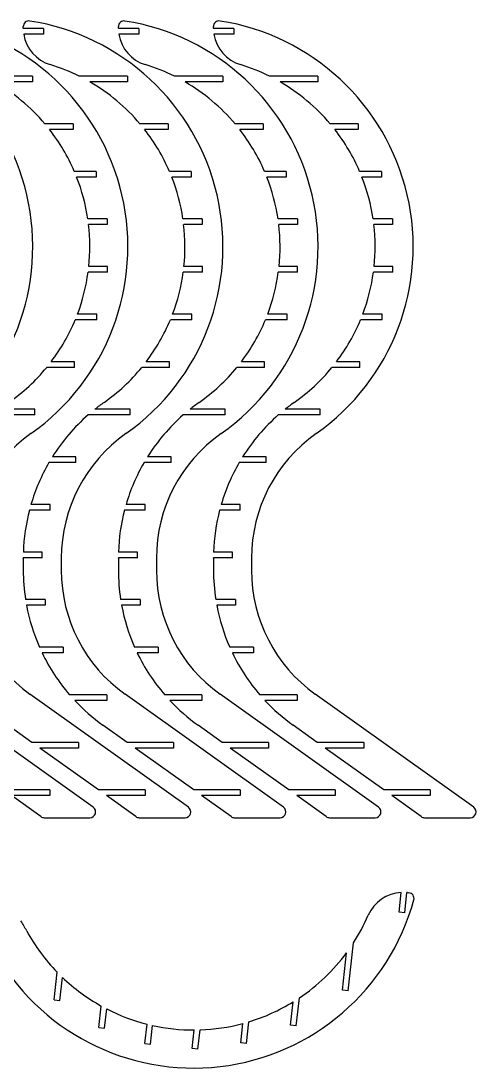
# Model space of a CAD drawing. Header units: millimetres. Extents: x -899 to 2374, y 2 to 721.
# Drawn here: x 35 to 274, y 171 to 721 of the extents above; entities that cross this region are included whole.
import ezdxf

# ---------------------------------------------------------------- set-up
doc = ezdxf.new("R2010")
doc.units = ezdxf.units.MM

msp = doc.modelspace()

# ---------------------------------------------------------------- linework, layer by layer
for p, q in [((36.01, 717.57), (36.01, 718.39)), ((36.01, 717.57), (36.01, 718.39)), ((46.69, 717.36), (36.01, 717.36)), ((46.69, 717.36), (36.01, 717.36)), ((46.69, 717.36), (46.69, 714.36)), ((46.69, 717.36), (46.69, 714.36)), ((86.01, 717.57), (86.01, 718.39)), ((86.01, 717.57), (86.01, 718.39)), ((96.69, 717.36), (86.01, 717.36)), ((96.69, 717.36), (86.01, 717.36)), ((96.69, 717.36), (96.69, 714.36)), ((96.69, 717.36), (96.69, 714.36)), ((136.01, 717.57), (136.01, 718.39)), ((136.01, 717.57), (136.01, 718.39)), ((146.69, 717.36), (136.01, 717.36)), ((146.69, 717.36), (136.01, 717.36)), ((146.69, 717.36), (146.69, 714.36)), ((146.69, 717.36), (146.69, 714.36)), ((46.69, 714.36), (36.27, 714.36)), ((46.69, 714.36), (36.27, 714.36)), ((96.69, 714.36), (86.27, 714.36)), ((96.69, 714.36), (86.27, 714.36)), ((146.69, 714.36), (136.27, 714.36)), ((146.69, 714.36), (136.27, 714.36)), ((40.87, 692.36), (15.47, 692.36)), ((40.87, 692.36), (15.47, 692.36)), ((40.87, 689.36), (21.06, 689.36)), ((40.87, 689.36), (21.06, 689.36)), ((40.87, 692.36), (40.87, 689.36)), ((40.87, 692.36), (40.87, 689.36)), ((90.87, 692.36), (65.47, 692.36)), ((90.87, 692.36), (65.47, 692.36)), ((90.87, 689.36), (71.06, 689.36)), ((90.87, 689.36), (71.06, 689.36)), ((90.87, 692.36), (90.87, 689.36)), ((90.87, 692.36), (90.87, 689.36)), ((140.87, 692.36), (115.47, 692.36)), ((140.87, 692.36), (115.47, 692.36)), ((140.87, 689.36), (121.06, 689.36)), ((140.87, 689.36), (121.06, 689.36)), ((140.87, 692.36), (140.87, 689.36)), ((140.87, 692.36), (140.87, 689.36)), ((190.87, 692.36), (165.47, 692.36)), ((190.87, 692.36), (165.47, 692.36)), ((190.87, 689.36), (171.06, 689.36)), ((190.87, 689.36), (171.06, 689.36)), ((190.87, 692.36), (190.87, 689.36)), ((190.87, 692.36), (190.87, 689.36)), ((62.16, 667.36), (47.37, 667.36)), ((62.16, 667.36), (47.37, 667.36)), ((62.16, 667.36), (62.16, 664.36)), ((62.16, 667.36), (62.16, 664.36)), ((112.16, 667.36), (97.37, 667.36)), ((112.16, 667.36), (97.37, 667.36)), ((112.16, 667.36), (112.16, 664.36)), ((112.16, 667.36), (112.16, 664.36)), ((162.16, 667.36), (147.37, 667.36)), ((162.16, 667.36), (147.37, 667.36)), ((162.16, 667.36), (162.16, 664.36)), ((162.16, 667.36), (162.16, 664.36)), ((212.16, 667.36), (197.37, 667.36)), ((212.16, 667.36), (197.37, 667.36)), ((212.16, 667.36), (212.16, 664.36)), ((212.16, 667.36), (212.16, 664.36)), ((62.16, 664.36), (49.81, 664.36)), ((62.16, 664.36), (49.81, 664.36)), ((112.16, 664.36), (99.81, 664.36)), ((112.16, 664.36), (99.81, 664.36)), ((162.16, 664.36), (149.81, 664.36)), ((162.16, 664.36), (149.81, 664.36)), ((212.16, 664.36), (199.81, 664.36)), ((212.16, 664.36), (199.81, 664.36)), ((74.3, 642.36), (62.85, 642.36)), ((74.3, 642.36), (62.85, 642.36)), ((74.3, 639.36), (64.08, 639.36)), ((74.3, 639.36), (64.08, 639.36)), ((74.3, 642.36), (74.3, 639.36)), ((74.3, 642.36), (74.3, 639.36)), ((124.3, 642.36), (112.85, 642.36)), ((124.3, 642.36), (112.85, 642.36)), ((124.3, 639.36), (114.08, 639.36)), ((124.3, 639.36), (114.08, 639.36)), ((124.3, 642.36), (124.3, 639.36)), ((124.3, 642.36), (124.3, 639.36)), ((174.3, 642.36), (162.85, 642.36)), ((174.3, 642.36), (162.85, 642.36)), ((174.3, 639.36), (164.08, 639.36)), ((174.3, 639.36), (164.08, 639.36)), ((174.3, 642.36), (174.3, 639.36)), ((174.3, 642.36), (174.3, 639.36)), ((224.3, 642.36), (212.85, 642.36)), ((224.3, 642.36), (212.85, 642.36)), ((224.3, 639.36), (214.08, 639.36)), ((224.3, 639.36), (214.08, 639.36)), ((224.3, 642.36), (224.3, 639.36)), ((224.3, 642.36), (224.3, 639.36)), ((80.12, 617.36), (69.94, 617.36)), ((80.12, 617.36), (69.94, 617.36)), ((80.12, 617.36), (80.12, 614.36)), ((80.12, 617.36), (80.12, 614.36)), ((130.12, 617.36), (119.94, 617.36)), ((130.12, 617.36), (119.94, 617.36)), ((130.12, 617.36), (130.12, 614.36)), ((130.12, 617.36), (130.12, 614.36)), ((180.12, 617.36), (169.94, 617.36)), ((180.12, 617.36), (169.94, 617.36)), ((180.12, 617.36), (180.12, 614.36)), ((180.12, 617.36), (180.12, 614.36)), ((230.12, 617.36), (219.94, 617.36)), ((230.12, 617.36), (219.94, 617.36)), ((230.12, 617.36), (230.12, 614.36)), ((230.12, 617.36), (230.12, 614.36)), ((80.12, 614.36), (70.34, 614.36)), ((80.12, 614.36), (70.34, 614.36)), ((130.12, 614.36), (120.34, 614.36)), ((130.12, 614.36), (120.34, 614.36)), ((180.12, 614.36), (170.34, 614.36)), ((180.12, 614.36), (170.34, 614.36)), ((230.12, 614.36), (220.34, 614.36)), ((230.12, 614.36), (220.34, 614.36)), ((80.26, 589.36), (70.1, 589.36)), ((80.26, 589.36), (70.1, 589.36)), ((80.26, 592.36), (70.46, 592.36)), ((80.26, 592.36), (70.46, 592.36)), ((80.26, 589.36), (80.26, 592.36)), ((80.26, 589.36), (80.26, 592.36)), ((130.26, 589.36), (120.1, 589.36)), ((130.26, 589.36), (120.1, 589.36)), ((130.26, 592.36), (120.46, 592.36)), ((130.26, 592.36), (120.46, 592.36)), ((130.26, 589.36), (130.26, 592.36)), ((130.26, 589.36), (130.26, 592.36)), ((180.26, 589.36), (170.1, 589.36)), ((180.26, 589.36), (170.1, 589.36)), ((180.26, 592.36), (170.46, 592.36)), ((180.26, 592.36), (170.46, 592.36)), ((180.26, 589.36), (180.26, 592.36)), ((180.26, 589.36), (180.26, 592.36)), ((230.26, 589.36), (220.1, 589.36)), ((230.26, 589.36), (220.1, 589.36)), ((230.26, 592.36), (220.46, 592.36)), ((230.26, 592.36), (220.46, 592.36)), ((230.26, 589.36), (230.26, 592.36)), ((230.26, 589.36), (230.26, 592.36)), ((74.69, 567.36), (64.52, 567.36)), ((74.69, 567.36), (64.52, 567.36)), ((74.69, 564.36), (74.69, 567.36)), ((74.69, 564.36), (74.69, 567.36)), ((124.69, 567.36), (114.52, 567.36)), ((124.69, 567.36), (114.52, 567.36)), ((124.69, 564.36), (124.69, 567.36)), ((124.69, 564.36), (124.69, 567.36)), ((174.69, 567.36), (164.52, 567.36)), ((174.69, 567.36), (164.52, 567.36)), ((174.69, 564.36), (174.69, 567.36)), ((174.69, 564.36), (174.69, 567.36)), ((224.69, 567.36), (214.52, 567.36)), ((224.69, 567.36), (214.52, 567.36)), ((224.69, 564.36), (224.69, 567.36)), ((224.69, 564.36), (224.69, 567.36)), ((74.69, 564.36), (63.33, 564.36)), ((74.69, 564.36), (63.33, 564.36)), ((124.69, 564.36), (113.33, 564.36)), ((124.69, 564.36), (113.33, 564.36)), ((174.69, 564.36), (163.33, 564.36)), ((174.69, 564.36), (163.33, 564.36)), ((224.69, 564.36), (213.33, 564.36)), ((224.69, 564.36), (213.33, 564.36)), ((62.88, 539.36), (48.32, 539.36)), ((62.88, 539.36), (48.32, 539.36)), ((62.88, 542.36), (50.69, 542.36)), ((62.88, 542.36), (50.69, 542.36)), ((62.88, 539.36), (62.88, 542.36)), ((62.88, 539.36), (62.88, 542.36)), ((112.88, 539.36), (98.32, 539.36)), ((112.88, 539.36), (98.32, 539.36)), ((112.88, 542.36), (100.69, 542.36)), ((112.88, 542.36), (100.69, 542.36)), ((112.88, 539.36), (112.88, 542.36)), ((112.88, 539.36), (112.88, 542.36)), ((162.88, 539.36), (148.32, 539.36)), ((162.88, 539.36), (148.32, 539.36)), ((162.88, 542.36), (150.69, 542.36)), ((162.88, 542.36), (150.69, 542.36)), ((162.88, 539.36), (162.88, 542.36)), ((162.88, 539.36), (162.88, 542.36)), ((212.88, 539.36), (198.32, 539.36)), ((212.88, 539.36), (198.32, 539.36)), ((212.88, 542.36), (200.69, 542.36)), ((212.88, 542.36), (200.69, 542.36)), ((212.88, 539.36), (212.88, 542.36)), ((212.88, 539.36), (212.88, 542.36)), ((42.13, 517.36), (23.68, 517.36)), ((42.13, 517.36), (23.68, 517.36)), ((42.13, 514.36), (42.13, 517.36)), ((42.13, 514.36), (42.13, 517.36)), ((92.13, 517.36), (73.68, 517.36)), ((92.13, 517.36), (73.68, 517.36)), ((92.13, 514.36), (92.13, 517.36)), ((92.13, 514.36), (92.13, 517.36)), ((142.13, 517.36), (123.68, 517.36)), ((142.13, 517.36), (123.68, 517.36)), ((142.13, 514.36), (142.13, 517.36)), ((142.13, 514.36), (142.13, 517.36)), ((192.13, 517.36), (173.68, 517.36)), ((192.13, 517.36), (173.68, 517.36)), ((192.13, 514.36), (192.13, 517.36)), ((192.13, 514.36), (192.13, 517.36)), ((42.13, 514.36), (20.1, 514.36)), ((42.13, 514.36), (20.1, 514.36)), ((92.13, 514.36), (70.1, 514.36)), ((92.13, 514.36), (70.1, 514.36)), ((142.13, 514.36), (120.1, 514.36)), ((142.13, 514.36), (120.1, 514.36)), ((192.13, 514.36), (170.1, 514.36)), ((192.13, 514.36), (170.1, 514.36)), ((63.72, 492.36), (51.34, 492.36)), ((63.72, 492.36), (51.34, 492.36)), ((63.72, 489.36), (63.72, 492.36)), ((63.72, 489.36), (63.72, 492.36)), ((113.72, 492.36), (101.34, 492.36)), ((113.72, 492.36), (101.34, 492.36)), ((113.72, 489.36), (113.72, 492.36)), ((113.72, 489.36), (113.72, 492.36)), ((163.72, 492.36), (151.34, 492.36)), ((163.72, 492.36), (151.34, 492.36)), ((163.72, 489.36), (163.72, 492.36)), ((163.72, 489.36), (163.72, 492.36)), ((63.72, 489.36), (49.52, 489.36)), ((63.72, 489.36), (49.52, 489.36)), ((113.72, 489.36), (99.52, 489.36)), ((113.72, 489.36), (99.52, 489.36)), ((163.72, 489.36), (149.52, 489.36)), ((163.72, 489.36), (149.52, 489.36)), ((50.08, 464.36), (39.24, 464.36)), ((50.08, 464.36), (39.24, 464.36)), ((50.08, 467.36), (40.07, 467.36)), ((50.08, 467.36), (40.07, 467.36)), ((50.08, 464.36), (50.08, 467.36)), ((50.08, 464.36), (50.08, 467.36)), ((100.08, 464.36), (89.24, 464.36)), ((100.08, 464.36), (89.24, 464.36)), ((100.08, 467.36), (90.07, 467.36)), ((100.08, 467.36), (90.07, 467.36)), ((100.08, 464.36), (100.08, 467.36)), ((100.08, 464.36), (100.08, 467.36)), ((150.08, 464.36), (139.24, 464.36)), ((150.08, 464.36), (139.24, 464.36)), ((150.08, 467.36), (140.07, 467.36)), ((150.08, 467.36), (140.07, 467.36)), ((150.08, 464.36), (150.08, 467.36)), ((150.08, 464.36), (150.08, 467.36)), ((46.01, 442.36), (36.06, 442.36)), ((46.01, 442.36), (36.06, 442.36)), ((46.01, 439.16), (46.01, 442.36)), ((46.01, 439.16), (46.01, 442.36)), ((96.01, 442.36), (86.06, 442.36)), ((96.01, 442.36), (86.06, 442.36)), ((96.01, 439.16), (96.01, 442.36)), ((96.01, 439.16), (96.01, 442.36)), ((146.01, 442.36), (136.06, 442.36)), ((146.01, 442.36), (136.06, 442.36)), ((146.01, 439.16), (146.01, 442.36)), ((146.01, 439.16), (146.01, 442.36)), ((46.01, 439.36), (36.01, 439.36)), ((36.01, 439.16), (36.01, 439.36)), ((46.01, 439.36), (36.01, 439.36)), ((36.01, 439.16), (36.01, 439.36)), ((36.01, 439.16), (36.01, 432.79)), ((36.01, 439.16), (36.01, 432.79)), ((56.01, 439.16), (56.01, 432.79)), ((56.01, 439.16), (56.01, 432.79)), ((96.01, 439.36), (86.01, 439.36)), ((86.01, 439.16), (86.01, 439.36)), ((96.01, 439.36), (86.01, 439.36)), ((86.01, 439.16), (86.01, 439.36)), ((86.01, 439.16), (86.01, 432.79)), ((86.01, 439.16), (86.01, 432.79)), ((106.01, 439.16), (106.01, 432.79)), ((106.01, 439.16), (106.01, 432.79)), ((146.01, 439.36), (136.01, 439.36)), ((136.01, 439.16), (136.01, 439.36)), ((146.01, 439.36), (136.01, 439.36)), ((136.01, 439.16), (136.01, 439.36)), ((136.01, 439.16), (136.01, 432.79)), ((136.01, 439.16), (136.01, 432.79)), ((156.01, 439.16), (156.01, 432.79)), ((156.01, 439.16), (156.01, 432.79)), ((47.51, 417.36), (37.21, 417.36)), ((47.51, 417.36), (37.21, 417.36)), ((47.51, 414.36), (37.72, 414.36)), ((47.51, 414.36), (37.72, 414.36)), ((47.51, 417.36), (47.51, 414.36)), ((47.51, 417.36), (47.51, 414.36)), ((97.51, 417.36), (87.21, 417.36)), ((97.51, 417.36), (87.21, 417.36)), ((97.51, 414.36), (87.72, 414.36)), ((97.51, 414.36), (87.72, 414.36)), ((97.51, 417.36), (97.51, 414.36)), ((97.51, 417.36), (97.51, 414.36)), ((147.51, 417.36), (137.21, 417.36)), ((147.51, 417.36), (137.21, 417.36)), ((147.51, 414.36), (137.72, 414.36)), ((147.51, 414.36), (137.72, 414.36)), ((147.51, 417.36), (147.51, 414.36)), ((147.51, 417.36), (147.51, 414.36)), ((56.98, 392.36), (44.55, 392.36)), ((56.98, 392.36), (44.55, 392.36)), ((56.98, 392.36), (56.98, 389.36)), ((56.98, 392.36), (56.98, 389.36)), ((106.98, 392.36), (94.55, 392.36)), ((106.98, 392.36), (94.55, 392.36)), ((106.98, 392.36), (106.98, 389.36)), ((106.98, 392.36), (106.98, 389.36)), ((156.98, 392.36), (144.55, 392.36)), ((156.98, 392.36), (144.55, 392.36)), ((156.98, 392.36), (156.98, 389.36)), ((156.98, 392.36), (156.98, 389.36)), ((56.98, 389.36), (45.93, 389.36)), ((56.98, 389.36), (45.93, 389.36)), ((106.98, 389.36), (95.93, 389.36)), ((106.98, 389.36), (95.93, 389.36)), ((156.98, 389.36), (145.93, 389.36)), ((156.98, 389.36), (145.93, 389.36)), ((72.81, 308.23), (-10.47, 367.67)), ((72.81, 308.23), (-10.47, 367.67)), ((122.81, 308.23), (39.53, 367.67)), ((122.81, 308.23), (39.53, 367.67)), ((79.97, 367.36), (60.38, 367.36)), ((79.97, 367.36), (60.38, 367.36)), ((79.97, 364.36), (63.09, 364.36)), ((79.97, 364.36), (63.09, 364.36)), ((79.97, 367.36), (79.97, 364.36)), ((79.97, 367.36), (79.97, 364.36)), ((172.81, 308.23), (89.53, 367.67)), ((172.81, 308.23), (89.53, 367.67)), ((129.97, 367.36), (110.38, 367.36)), ((129.97, 367.36), (110.38, 367.36)), ((129.97, 364.36), (113.09, 364.36)), ((129.97, 364.36), (113.09, 364.36)), ((129.97, 367.36), (129.97, 364.36)), ((129.97, 367.36), (129.97, 364.36)), ((222.81, 308.23), (139.53, 367.67)), ((222.81, 308.23), (139.53, 367.67)), ((179.97, 367.36), (160.38, 367.36)), ((179.97, 367.36), (160.38, 367.36)), ((179.97, 364.36), (163.09, 364.36)), ((179.97, 364.36), (163.09, 364.36)), ((179.97, 367.36), (179.97, 364.36)), ((179.97, 367.36), (179.97, 364.36)), ((272.81, 308.23), (189.53, 367.67)), ((272.81, 308.23), (189.53, 367.67)), ((40.57, 342.36), (27.91, 351.4)), ((40.57, 342.36), (27.91, 351.4)), ((90.57, 342.36), (77.91, 351.4)), ((90.57, 342.36), (77.91, 351.4)), ((140.57, 342.36), (127.91, 351.4)), ((140.57, 342.36), (127.91, 351.4)), ((190.57, 342.36), (177.91, 351.4)), ((190.57, 342.36), (177.91, 351.4)), ((65, 342.36), (40.57, 342.36)), ((65, 342.36), (40.57, 342.36)), ((65, 342.36), (65, 339.36)), ((65, 342.36), (65, 339.36)), ((115, 342.36), (90.57, 342.36)), ((115, 342.36), (90.57, 342.36)), ((115, 342.36), (115, 339.36)), ((115, 342.36), (115, 339.36)), ((165, 342.36), (140.57, 342.36)), ((165, 342.36), (140.57, 342.36)), ((165, 342.36), (165, 339.36)), ((165, 342.36), (165, 339.36)), ((215, 342.36), (190.57, 342.36)), ((215, 342.36), (190.57, 342.36)), ((215, 342.36), (215, 339.36)), ((215, 342.36), (215, 339.36)), ((75.6, 317.36), (44.77, 339.36)), ((65, 339.36), (44.77, 339.36)), ((75.6, 317.36), (44.77, 339.36)), ((65, 339.36), (44.77, 339.36)), ((125.6, 317.36), (94.77, 339.36)), ((115, 339.36), (94.77, 339.36)), ((125.6, 317.36), (94.77, 339.36)), ((115, 339.36), (94.77, 339.36)), ((175.6, 317.36), (144.77, 339.36)), ((165, 339.36), (144.77, 339.36)), ((175.6, 317.36), (144.77, 339.36)), ((165, 339.36), (144.77, 339.36)), ((225.6, 317.36), (194.77, 339.36)), ((215, 339.36), (194.77, 339.36)), ((225.6, 317.36), (194.77, 339.36)), ((215, 339.36), (194.77, 339.36)), ((50.02, 317.36), (25.6, 317.36)), ((50.02, 317.36), (25.6, 317.36)), ((45.23, 303.35), (29.8, 314.36)), ((50.02, 314.36), (29.8, 314.36)), ((45.23, 303.35), (29.8, 314.36)), ((50.02, 314.36), (29.8, 314.36)), ((50.02, 317.36), (50.02, 314.36)), ((50.02, 317.36), (50.02, 314.36)), ((100.02, 317.36), (75.6, 317.36)), ((100.02, 317.36), (75.6, 317.36)), ((95.23, 303.35), (79.8, 314.36)), ((100.02, 314.36), (79.8, 314.36)), ((95.23, 303.35), (79.8, 314.36)), ((100.02, 314.36), (79.8, 314.36)), ((100.02, 317.36), (100.02, 314.36)), ((100.02, 317.36), (100.02, 314.36)), ((150.02, 317.36), (125.6, 317.36)), ((150.02, 317.36), (125.6, 317.36)), ((145.23, 303.35), (129.8, 314.36)), ((150.02, 314.36), (129.8, 314.36)), ((145.23, 303.35), (129.8, 314.36)), ((150.02, 314.36), (129.8, 314.36)), ((150.02, 317.36), (150.02, 314.36)), ((150.02, 317.36), (150.02, 314.36)), ((200.02, 317.36), (175.6, 317.36)), ((200.02, 317.36), (175.6, 317.36)), ((195.23, 303.35), (179.8, 314.36)), ((200.02, 314.36), (179.8, 314.36)), ((195.23, 303.35), (179.8, 314.36)), ((200.02, 314.36), (179.8, 314.36)), ((200.02, 317.36), (200.02, 314.36)), ((200.02, 317.36), (200.02, 314.36)), ((250.02, 317.36), (225.6, 317.36)), ((250.02, 317.36), (225.6, 317.36)), ((245.23, 303.35), (229.8, 314.36)), ((250.02, 314.36), (229.8, 314.36)), ((245.23, 303.35), (229.8, 314.36)), ((250.02, 314.36), (229.8, 314.36)), ((250.02, 317.36), (250.02, 314.36)), ((250.02, 317.36), (250.02, 314.36)), ((46.97, 302.79), (71.07, 302.79)), ((46.97, 302.79), (71.07, 302.79)), ((96.97, 302.79), (121.07, 302.79)), ((96.97, 302.79), (121.07, 302.79)), ((146.97, 302.79), (171.07, 302.79)), ((146.97, 302.79), (171.07, 302.79)), ((196.97, 302.79), (221.07, 302.79)), ((196.97, 302.79), (221.07, 302.79)), ((246.97, 302.79), (271.07, 302.79)), ((246.97, 302.79), (271.07, 302.79)), ((233.57, 253.16), (234.74, 263.52)), ((233.57, 253.16), (234.74, 263.52)), ((236.55, 252.82), (237.75, 263.44)), ((236.55, 252.82), (237.75, 263.44)), ((237.96, 263.42), (238.78, 263.32)), ((237.96, 263.42), (238.78, 263.32)), ((236.55, 252.82), (233.57, 253.16)), ((236.55, 252.82), (233.57, 253.16)), ((206.74, 211.74), (209.59, 236.98)), ((206.74, 211.74), (209.59, 236.98)), ((203.76, 212.08), (205.98, 231.76)), ((203.76, 212.08), (205.98, 231.76)), ((52.23, 207.09), (53.87, 221.56)), ((52.23, 207.09), (53.87, 221.56)), ((55.21, 206.75), (56.58, 218.87)), ((55.21, 206.75), (56.58, 218.87)), ((206.74, 211.74), (203.76, 212.08)), ((206.74, 211.74), (203.76, 212.08)), ((52.23, 207.09), (55.21, 206.75)), ((52.23, 207.09), (55.21, 206.75)), ((75.74, 192.54), (77.02, 203.83)), ((75.74, 192.54), (77.02, 203.83)), ((176.52, 193.74), (177.91, 206.01)), ((176.52, 193.74), (177.91, 206.01)), ((179.5, 193.4), (181.16, 208.1)), ((179.5, 193.4), (181.16, 208.1)), ((78.72, 192.2), (79.87, 202.3)), ((78.72, 192.2), (79.87, 202.3)), ((99.96, 184.2), (101.1, 194.28)), ((99.96, 184.2), (101.1, 194.28)), ((102.94, 183.86), (104.04, 193.59)), ((102.94, 183.86), (104.04, 193.59)), ((150.31, 184.49), (151.46, 194.64)), ((150.31, 184.49), (151.46, 194.64)), ((153.29, 184.15), (154.58, 195.53)), ((153.29, 184.15), (154.58, 195.53)), ((179.5, 193.4), (176.52, 193.74)), ((179.5, 193.4), (176.52, 193.74)), ((75.74, 192.54), (78.72, 192.2)), ((75.74, 192.54), (78.72, 192.2)), ((124.81, 181.52), (125.92, 191.24)), ((124.81, 181.52), (125.92, 191.24)), ((127.8, 181.18), (128.94, 191.29)), ((127.8, 181.18), (128.94, 191.29)), ((99.96, 184.2), (102.94, 183.86)), ((99.96, 184.2), (102.94, 183.86)), ((153.29, 184.15), (150.31, 184.49)), ((153.29, 184.15), (150.31, 184.49)), ((127.8, 181.18), (124.81, 181.52)), ((127.8, 181.18), (124.81, 181.52))]:
    msp.add_line(p, q)
for centre, radius, start, end in [((-78.99, 602.79), 120, 305.0996, 81.1501), ((-78.99, 602.79), 120, 305.0996, 81.1501), ((-28.99, 602.79), 120, 305.0996, 81.1501), ((-28.99, 602.79), 120, 305.0996, 81.1501), ((39.01, 718.39), 3, 81.1501, 180), ((39.01, 718.39), 3, 81.1501, 180), ((21.01, 602.79), 120, 305.0996, 81.1501), ((21.01, 602.79), 120, 305.0996, 81.1501), ((89.01, 718.39), 3, 81.1501, 180), ((89.01, 718.39), 3, 81.1501, 180), ((71.01, 602.79), 120, 305.0996, 81.1501), ((71.01, 602.79), 120, 305.0996, 81.1501), ((139.01, 718.39), 3, 81.1501, 180), ((139.01, 718.39), 3, 81.1501, 180), ((121.01, 602.79), 120, 305.0996, 81.1501), ((121.01, 602.79), 120, 305.0996, 81.1501), ((56.01, 717.57), 20, 180, 180.6046), ((56.01, 717.57), 20, 180, 180.6046), ((106.01, 717.57), 20, 180, 180.6046), ((106.01, 717.57), 20, 180, 180.6046), ((156.01, 717.57), 20, 180, 180.6046), ((156.01, 717.57), 20, 180, 180.6046), ((56.01, 717.57), 20, 189.2389, 253.0422), ((56.01, 717.57), 20, 189.2389, 253.0422), ((106.01, 717.57), 20, 189.2389, 253.0422), ((106.01, 717.57), 20, 189.2389, 253.0422), ((156.01, 717.57), 20, 189.2389, 253.0422), ((156.01, 717.57), 20, 189.2389, 253.0422), ((21.01, 602.79), 100, 63.6003, 73.0422), ((21.01, 602.79), 100, 63.6003, 73.0422), ((71.01, 602.79), 100, 63.6003, 73.0422), ((71.01, 602.79), 100, 63.6003, 73.0422), ((121.01, 602.79), 100, 63.6003, 73.0422), ((121.01, 602.79), 100, 63.6003, 73.0422), ((-28.99, 602.79), 100, 40.2192, 59.9643), ((-28.99, 602.79), 100, 40.2192, 59.9643), ((21.01, 602.79), 100, 40.2192, 59.9643), ((21.01, 602.79), 100, 40.2192, 59.9643), ((71.01, 602.79), 100, 40.2192, 59.9643), ((71.01, 602.79), 100, 40.2192, 59.9643), ((121.01, 602.79), 100, 40.2192, 59.9643), ((121.01, 602.79), 100, 40.2192, 59.9643), ((-28.99, 602.79), 100, 23.3105, 38.0038), ((-28.99, 602.79), 100, 23.3105, 38.0038), ((21.01, 602.79), 100, 23.3105, 38.0038), ((21.01, 602.79), 100, 23.3105, 38.0038), ((71.01, 602.79), 100, 23.3105, 38.0038), ((71.01, 602.79), 100, 23.3105, 38.0038), ((121.01, 602.79), 100, 23.3105, 38.0038), ((121.01, 602.79), 100, 23.3105, 38.0038), ((-28.99, 602.79), 100, 8.3786, 21.4515), ((-28.99, 602.79), 100, 8.3786, 21.4515), ((21.01, 602.79), 100, 8.3786, 21.4515), ((21.01, 602.79), 100, 8.3786, 21.4515), ((71.01, 602.79), 100, 8.3786, 21.4515), ((71.01, 602.79), 100, 8.3786, 21.4515), ((121.01, 602.79), 100, 8.3786, 21.4515), ((121.01, 602.79), 100, 8.3786, 21.4515), ((-28.99, 602.79), 100, 354.014, 6.6448), ((-28.99, 602.79), 100, 354.014, 6.6448), ((21.01, 602.79), 100, 354.014, 6.6448), ((21.01, 602.79), 100, 354.014, 6.6448), ((71.01, 602.79), 100, 354.014, 6.6448), ((71.01, 602.79), 100, 354.014, 6.6448), ((121.01, 602.79), 100, 354.014, 6.6448), ((121.01, 602.79), 100, 354.014, 6.6448), ((-28.99, 602.79), 100, 339.2503, 352.2827), ((-28.99, 602.79), 100, 339.2503, 352.2827), ((21.01, 602.79), 100, 339.2503, 352.2827), ((21.01, 602.79), 100, 339.2503, 352.2827), ((71.01, 602.79), 100, 339.2503, 352.2827), ((71.01, 602.79), 100, 339.2503, 352.2827), ((121.01, 602.79), 100, 339.2503, 352.2827), ((121.01, 602.79), 100, 339.2503, 352.2827), ((-28.99, 602.79), 100, 322.8225, 337.4006), ((-28.99, 602.79), 100, 322.8225, 337.4006), ((21.01, 602.79), 100, 322.8225, 337.4006), ((21.01, 602.79), 100, 322.8225, 337.4006), ((71.01, 602.79), 100, 322.8225, 337.4006), ((71.01, 602.79), 100, 322.8225, 337.4006), ((121.01, 602.79), 100, 322.8225, 337.4006), ((121.01, 602.79), 100, 322.8225, 337.4006), ((-28.99, 602.79), 100, 305.0996, 320.6329), ((-28.99, 602.79), 100, 305.0996, 320.6329), ((21.01, 602.79), 100, 305.0996, 320.6329), ((21.01, 602.79), 100, 305.0996, 320.6329), ((71.01, 602.79), 100, 305.0996, 320.6329), ((71.01, 602.79), 100, 305.0996, 320.6329), ((121.01, 602.79), 100, 305.0996, 320.6329), ((121.01, 602.79), 100, 305.0996, 320.6329), ((136.01, 439.16), 100, 125.0996, 128.554), ((136.01, 439.16), 100, 125.0996, 128.554), ((186.01, 439.16), 100, 125.0996, 128.554), ((186.01, 439.16), 100, 125.0996, 128.554), ((236.01, 439.16), 100, 125.0996, 128.554), ((236.01, 439.16), 100, 125.0996, 128.554), ((136.01, 439.16), 100, 131.2343, 147.8579), ((136.01, 439.16), 100, 131.2343, 147.8579), ((186.01, 439.16), 100, 131.2343, 147.8579), ((186.01, 439.16), 100, 131.2343, 147.8579), ((236.01, 439.16), 100, 131.2343, 147.8579), ((236.01, 439.16), 100, 131.2343, 147.8579), ((86.01, 439.16), 80, 125.0996, 180), ((86.01, 439.16), 80, 125.0996, 180), ((136.01, 439.16), 80, 125.0996, 180), ((136.01, 439.16), 80, 125.0996, 180), ((186.01, 439.16), 80, 125.0996, 180), ((186.01, 439.16), 80, 125.0996, 180), ((236.01, 439.16), 80, 125.0996, 180), ((236.01, 439.16), 80, 125.0996, 180), ((136.01, 439.16), 100, 149.8662, 163.6192), ((136.01, 439.16), 100, 149.8662, 163.6192), ((186.01, 439.16), 100, 149.8662, 163.6192), ((186.01, 439.16), 100, 149.8662, 163.6192), ((236.01, 439.16), 100, 149.8662, 163.6192), ((236.01, 439.16), 100, 149.8662, 163.6192), ((136.01, 439.16), 100, 165.4029, 178.165), ((136.01, 439.16), 100, 165.4029, 178.165), ((186.01, 439.16), 100, 165.4029, 178.165), ((186.01, 439.16), 100, 165.4029, 178.165), ((236.01, 439.16), 100, 165.4029, 178.165), ((236.01, 439.16), 100, 165.4029, 178.165), ((136.01, 439.16), 100, 179.8842, 180), ((136.01, 439.16), 100, 179.8842, 180), ((186.01, 439.16), 100, 179.8842, 180), ((186.01, 439.16), 100, 179.8842, 180), ((236.01, 439.16), 100, 179.8842, 180), ((236.01, 439.16), 100, 179.8842, 180), ((86.01, 432.79), 80, 180, 234.4808), ((86.01, 432.79), 80, 180, 234.4808), ((136.01, 432.79), 100, 180, 188.8754), ((136.01, 432.79), 100, 180, 188.8754), ((136.01, 432.79), 80, 180, 234.4808), ((136.01, 432.79), 80, 180, 234.4808), ((186.01, 432.79), 100, 180, 188.8754), ((186.01, 432.79), 100, 180, 188.8754), ((186.01, 432.79), 80, 180, 234.4808), ((186.01, 432.79), 80, 180, 234.4808), ((236.01, 432.79), 100, 180, 188.8754), ((236.01, 432.79), 100, 180, 188.8754), ((236.01, 432.79), 80, 180, 234.4808), ((236.01, 432.79), 80, 180, 234.4808), ((136.01, 432.79), 100, 190.6195, 203.8464), ((136.01, 432.79), 100, 190.6195, 203.8464), ((186.01, 432.79), 100, 190.6195, 203.8464), ((186.01, 432.79), 100, 190.6195, 203.8464), ((236.01, 432.79), 100, 190.6195, 203.8464), ((236.01, 432.79), 100, 190.6195, 203.8464), ((136.01, 432.79), 100, 205.7399, 220.8655), ((136.01, 432.79), 100, 205.7399, 220.8655), ((186.01, 432.79), 100, 205.7399, 220.8655), ((186.01, 432.79), 100, 205.7399, 220.8655), ((236.01, 432.79), 100, 205.7399, 220.8655), ((236.01, 432.79), 100, 205.7399, 220.8655), ((136.01, 432.79), 100, 223.1795, 234.4808), ((136.01, 432.79), 100, 223.1795, 234.4808), ((186.01, 432.79), 100, 223.1795, 234.4808), ((186.01, 432.79), 100, 223.1795, 234.4808), ((236.01, 432.79), 100, 223.1795, 234.4808), ((236.01, 432.79), 100, 223.1795, 234.4808), ((71.07, 305.79), 3, 270, 54.4808), ((71.07, 305.79), 3, 270, 54.4808), ((121.07, 305.79), 3, 270, 54.4808), ((121.07, 305.79), 3, 270, 54.4808), ((171.07, 305.79), 3, 270, 54.4808), ((171.07, 305.79), 3, 270, 54.4808), ((221.07, 305.79), 3, 270, 54.4808), ((221.07, 305.79), 3, 270, 54.4808), ((271.07, 305.79), 3, 270, 54.4808), ((271.07, 305.79), 3, 270, 54.4808), ((46.97, 305.79), 3, 234.4808, 270), ((46.97, 305.79), 3, 234.4808, 270), ((96.97, 305.79), 3, 234.4808, 270), ((96.97, 305.79), 3, 234.4808, 270), ((146.97, 305.79), 3, 234.4808, 270), ((146.97, 305.79), 3, 234.4808, 270), ((196.97, 305.79), 3, 234.4808, 270), ((196.97, 305.79), 3, 234.4808, 270), ((246.97, 305.79), 3, 234.4808, 270), ((246.97, 305.79), 3, 234.4808, 270), ((125.59, 291.24), 120, 208.6384, 344.6888), ((125.59, 291.24), 120, 208.6384, 344.6888), ((235.71, 243.54), 20, 92.7776, 156.581), ((235.71, 243.54), 20, 92.7776, 156.581), ((235.71, 243.54), 20, 83.5387, 84.1433), ((235.71, 243.54), 20, 83.5387, 84.1433), ((238.44, 260.34), 3, 344.6888, 83.5387), ((238.44, 260.34), 3, 344.6888, 83.5387), ((-49.94, 195.38), 100, 28.6384, 32.0928), ((-49.94, 195.38), 100, 28.6384, 32.0928), ((125.59, 291.24), 100, 327.139, 336.581), ((125.59, 291.24), 100, 327.139, 336.581), ((125.59, 291.24), 100, 208.6384, 224.1717), ((125.59, 291.24), 100, 208.6384, 224.1717), ((125.59, 291.24), 100, 303.7579, 323.503), ((125.59, 291.24), 100, 303.7579, 323.503), ((125.59, 291.24), 100, 226.3612, 240.9393), ((125.59, 291.24), 100, 226.3612, 240.9393), ((125.59, 291.24), 100, 286.8492, 301.5425), ((125.59, 291.24), 100, 286.8492, 301.5425), ((125.59, 291.24), 100, 242.789, 255.8214), ((125.59, 291.24), 100, 242.789, 255.8214), ((125.59, 291.24), 100, 257.5527, 270.1835), ((125.59, 291.24), 100, 257.5527, 270.1835), ((125.59, 291.24), 100, 271.9173, 284.9902), ((125.59, 291.24), 100, 271.9173, 284.9902)]:
    msp.add_arc(centre, radius, start, end)

doc.saveas('drawing.dxf')
